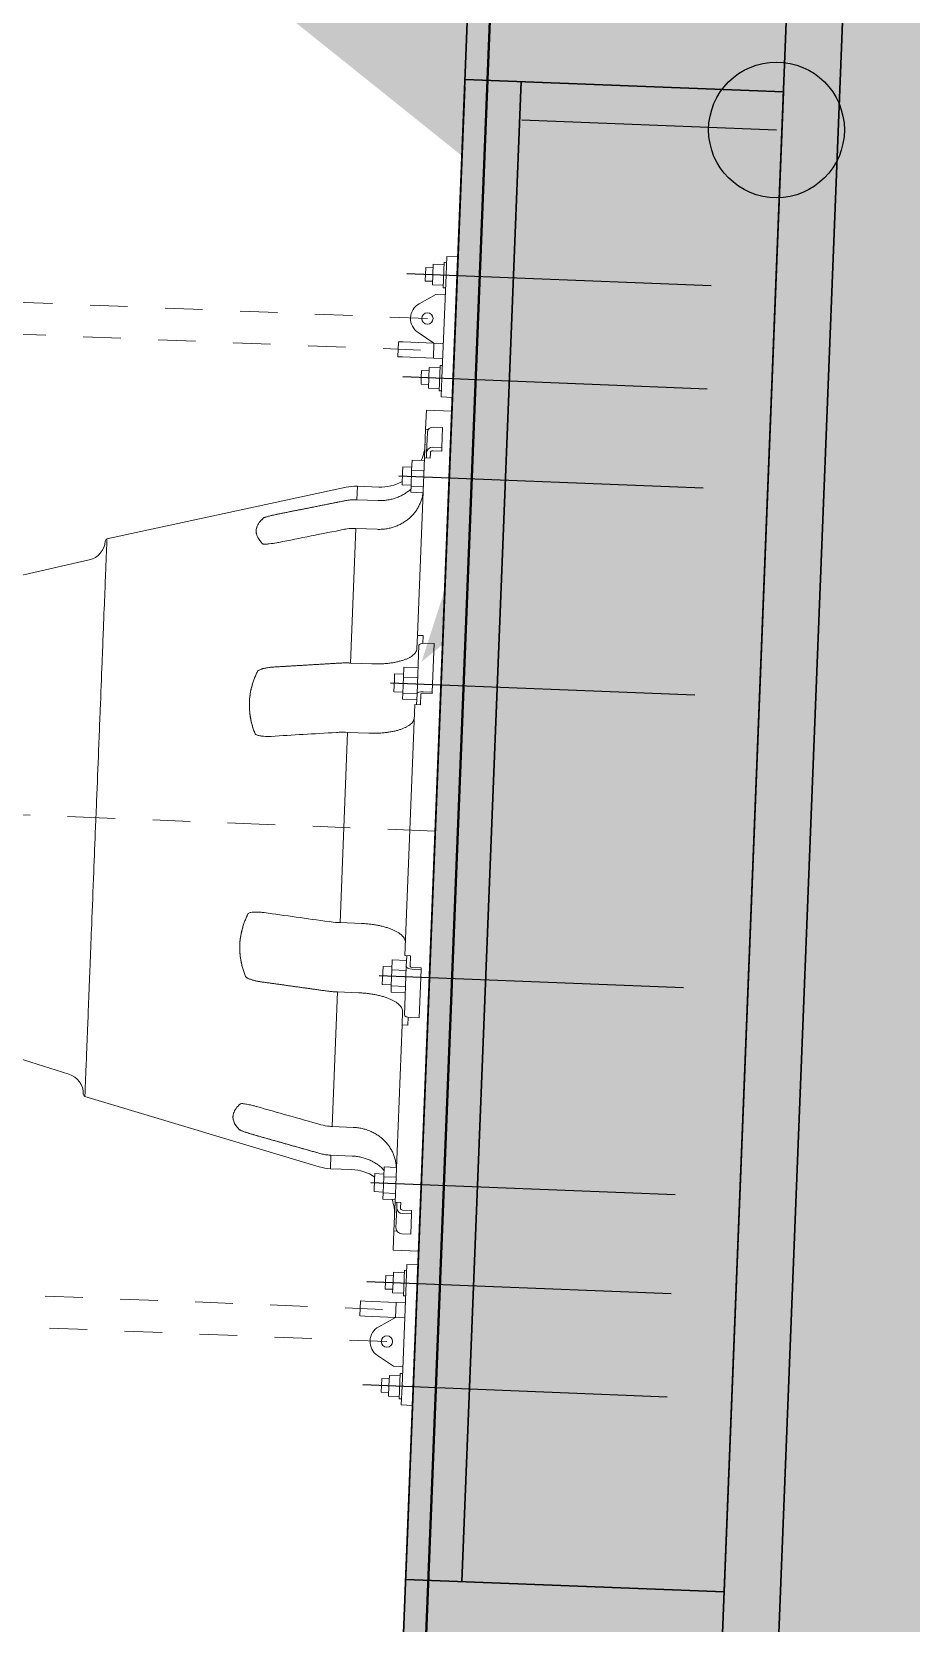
# Model space of a CAD drawing. Header units: millimetres. Extents: x 0 to 581027, y 0 to 6627194.
# Drawn here: x 580575.066 to 580577.411, y 6626116.285 to 6626120.525 of the extents above; entities that cross this region are included whole.
import ezdxf

# ---------------------------------------------------------------- set-up
doc = ezdxf.new("R2010")
doc.units = ezdxf.units.MM
for name, pattern in [('CENTERX2', [20.32, 12.7, -2.54, 2.54, -2.54]), ('CONTINOUS', [0]), ('HIDDEN', [0.375, 0.25, -0.125])]:
    doc.linetypes.add(name, pattern=pattern)
for name, color, linetype in [('06_Инженерно-технические сооружения', 7, 'Continuous'), ('Lighthouse', 7, 'Continuous'), ('Этап 3.2 нижняя бровка', 7, 'Continuous')]:
    doc.layers.add(name, color=color, linetype=linetype)
for name, color, linetype, lineweight in [('ГР_Верх_строение', 250, 'CONTINOUS', 30), ('ГР_Ось', 7, 'CENTERX2', 15), ('ГР_Отбойные SPC 1400 G1.8', 252, 'Continuous', 15), ('Этап 2.1 рабочая прорезь', 201, 'Continuous', 40)]:
    doc.layers.add(name, color=color, linetype=linetype, lineweight=lineweight)

# ---------------------------------------------------------------- blocks, each defined once
blk = doc.blocks.new('Маяк красный')
at = {"layer": '06_Инженерно-технические сооружения'}
h = blk.add_hatch(color=7, dxfattribs=at)
edge = h.paths.add_edge_path(flags=16)
edge.add_arc((0, 0), 1.0323, 0, 360)
h.paths.add_polyline_path([(0.6582, 0.9088), (-0.0018, 2.9238), (-0.6968, 0.9088), (-2.7518, 0.9088), (-1.0268, -0.4862), (-1.6868, -2.5012), (-0.0018, -1.1462), (1.6482, -2.5012), (1.0632, -0.4512), (2.7482, 0.9088)])
h = blk.add_hatch(color=7, dxfattribs=at)
edge = h.paths.add_edge_path()
edge.add_arc((0, 0), 0.3203, 0, 360)
at = {"layer": '06_Инженерно-технические сооружения', "color": 7}
blk.add_circle((0, 0), 0.3203, dxfattribs=at)
blk = doc.blocks.new('ГР_Отбойные SPC 1400 G1.8_план_100')
at = {"layer": 'Defpoints', "ltscale": 50}
for p, q in [((-14.815, -1.346), (-14.815, 6.775)), ((-12.065, -1.346), (-12.065, 6.775)), ((-9.424, -1.346), (-9.424, 6.775)), ((-3.903, -1.346), (-3.903, 6.775)), ((3.903, -1.346), (3.903, 6.775)), ((9.424, -1.346), (9.424, 6.775)), ((12.065, -1.346), (12.065, 6.775)), ((14.815, -1.346), (14.815, 6.775)), ((-19.85, 0), (19.85, 0))]:
    blk.add_line(p, q, dxfattribs=at)
at = {"layer": 'ГР_Ось', "ltscale": 0.1}
blk.add_line((0, 0), (0, -21.331), dxfattribs=at)
at = {"layer": 'ГР_Отбойные SPC 1400 G1.8'}
for p, q in [((-15.315, -0.3), (-15.315, 0)), ((-15.315, -0.3), (-14.815, -0.3)), ((-15.155, -0.36), (-15.155, -0.3)), ((-14.475, -0.36), (-15.155, -0.36)), ((-15.09, -0.65), (-15.09, -0.36)), ((-14.815, -0.3), (-12.065, -0.3)), ((-14.815, -0.65), (-14.815, -0.36)), ((-14.54, -0.65), (-14.54, -0.36)), ((-14.475, -0.36), (-14.475, -0.3)), ((-14.29, -0.55), (-14.29, -0.3)), ((-12.99, -0.3), (-12.99, -0.55)), ((-12.59, -0.3), (-12.59, -0.55)), ((-12.405, -0.3), (-12.405, -0.36)), ((-12.405, -0.36), (-11.725, -0.36)), ((-12.34, -0.65), (-12.34, -0.36)), ((-12.065, -0.3), (-11.565, -0.3)), ((-12.065, -0.65), (-12.065, -0.36)), ((-11.79, -0.65), (-11.79, -0.36)), ((-11.725, -0.3), (-11.725, -0.36)), ((-11.565, -0.3), (-11.565, 0)), ((-11.2, -0.68), (-11.2, 0)), ((-10.754, -0.23), (-10.754, -0.47)), ((-10.218, -0.23), (-10.754, -0.23)), ((-10.218, -0.47), (-10.218, -0.23)), ((-10.126, -0.23), (-10.218, -0.23)), ((-10.126, -0.23), (-10.126, -0.47)), ((-4.99, -0.23), (-4.99, -0.47)), ((-3.697, -0.23), (-4.99, -0.23)), ((-3.697, -0.47), (-3.697, -0.23)), ((-3.658, -0.23), (-3.697, -0.23)), ((-3.658, -0.23), (-3.658, -0.47)), ((3.658, -0.47), (3.658, -0.23)), ((3.658, -0.23), (3.697, -0.23)), ((3.697, -0.23), (3.697, -0.47)), ((4.99, -0.23), (3.697, -0.23)), ((4.99, -0.47), (4.99, -0.23)), ((10.126, -0.47), (10.126, -0.23)), ((10.126, -0.23), (10.218, -0.23)), ((10.218, -0.23), (10.218, -0.47)), ((10.754, -0.23), (10.218, -0.23)), ((10.754, -0.47), (10.754, -0.23)), ((11.2, -0.68), (11.2, 0)), ((11.565, 0), (11.565, -0.3)), ((11.565, -0.3), (12.065, -0.3)), ((11.725, -0.36), (11.725, -0.3)), ((12.405, -0.36), (11.725, -0.36)), ((11.79, -0.65), (11.79, -0.36)), ((12.065, -0.3), (14.815, -0.3)), ((12.065, -0.65), (12.065, -0.36)), ((12.34, -0.65), (12.34, -0.36)), ((12.405, -0.36), (12.405, -0.3)), ((12.59, -0.3), (12.59, -0.55)), ((12.99, -0.55), (12.99, -0.3)), ((14.29, -0.3), (14.29, -0.55)), ((14.475, -0.3), (14.475, -0.36)), ((14.475, -0.36), (15.155, -0.36)), ((14.54, -0.65), (14.54, -0.36)), ((14.815, -0.3), (15.315, -0.3)), ((14.815, -0.65), (14.815, -0.36)), ((15.09, -0.65), (15.09, -0.36)), ((15.155, -0.3), (15.155, -0.36)), ((15.315, 0), (15.315, -0.3)), ((-14.815, -0.65), (-15.09, -0.65)), ((-14.995, -0.85), (-14.995, -0.65)), ((-14.54, -0.65), (-14.815, -0.65)), ((-14.635, -0.85), (-14.635, -0.65)), ((-14.024, -0.985), (-14.29, -0.55)), ((-12.99, -0.55), (-13.256, -0.985)), ((-12.99, -0.55), (-12.99, -1.369)), ((-12.59, -0.55), (-12.99, -0.55)), ((-12.59, -0.55), (-12.59, -1.369)), ((-12.34, -0.65), (-12.065, -0.65)), ((-12.245, -0.85), (-12.245, -0.65)), ((-12.065, -0.65), (-11.79, -0.65)), ((-11.885, -0.85), (-11.885, -0.65)), ((-10.689, -0.68), (-11.2, -0.68)), ((-10.689, -0.68), (-10.689, -0.603)), ((-9.923, -0.68), (-10.689, -0.68)), ((-10.606, -0.63), (-10.07, -0.63)), ((-10.059, -0.53), (-10.07, -0.53)), ((-10.07, -0.63), (-9.923, -0.63)), ((-9.923, -0.53), (-10.059, -0.53)), ((-9.923, -0.53), (-9.923, -0.68)), ((-5.193, -0.68), (-9.923, -0.68)), ((-9.853, -1.01), (-9.853, -0.68)), ((-9.589, -1.01), (-9.589, -0.68)), ((-9.16, -1.01), (-9.16, -0.68)), ((-8.994, -1.01), (-8.994, -0.684)), ((-5.193, -0.68), (-5.193, -0.53)), ((-4.986, -0.53), (-5.193, -0.53)), ((-4.843, -0.68), (-5.193, -0.68)), ((-4.929, -0.63), (-3.636, -0.63)), ((-4.333, -1.01), (-4.333, -0.63)), ((-4.069, -1.01), (-4.069, -0.63)), ((-3.64, -1.01), (-3.64, -0.63)), ((-3.631, -0.53), (-3.636, -0.53)), ((-3.636, -0.63), (-3.345, -0.63)), ((-3.345, -0.53), (-3.631, -0.53)), ((-3.474, -1.01), (-3.474, -0.63)), ((-3.345, -0.53), (-3.345, -0.68)), ((3.345, -0.68), (-3.345, -0.68)), ((3.345, -0.68), (3.345, -0.53)), ((3.631, -0.53), (3.345, -0.53)), ((3.345, -0.63), (3.636, -0.63)), ((3.474, -1.01), (3.474, -0.63)), ((3.636, -0.53), (3.631, -0.53)), ((3.636, -0.63), (4.929, -0.63)), ((3.738, -1.01), (3.738, -0.63)), ((4.167, -1.01), (4.167, -0.63)), ((4.333, -1.01), (4.333, -0.63)), ((5.193, -0.68), (4.843, -0.68)), ((5.193, -0.53), (4.986, -0.53)), ((5.193, -0.53), (5.193, -0.68)), ((9.923, -0.68), (5.193, -0.68)), ((8.994, -1.01), (8.994, -0.684)), ((9.258, -1.01), (9.258, -0.68)), ((9.687, -1.01), (9.687, -0.68)), ((9.853, -1.01), (9.853, -0.68)), ((9.923, -0.68), (9.923, -0.53)), ((10.059, -0.53), (9.923, -0.53)), ((9.923, -0.63), (10.07, -0.63)), ((10.689, -0.68), (9.923, -0.68)), ((10.07, -0.53), (10.059, -0.53)), ((10.07, -0.63), (10.606, -0.63)), ((10.689, -0.603), (10.689, -0.68)), ((11.2, -0.68), (10.689, -0.68)), ((12.065, -0.65), (11.79, -0.65)), ((11.885, -0.85), (11.885, -0.65)), ((12.34, -0.65), (12.065, -0.65)), ((12.245, -0.85), (12.245, -0.65)), ((12.59, -0.55), (12.59, -1.369)), ((12.59, -0.55), (12.99, -0.55)), ((12.99, -1.369), (12.99, -0.55)), ((13.256, -0.985), (12.99, -0.55)), ((14.29, -0.55), (14.024, -0.985)), ((14.54, -0.65), (14.815, -0.65)), ((14.635, -0.85), (14.635, -0.65)), ((14.815, -0.65), (15.09, -0.65)), ((14.995, -0.85), (14.995, -0.65)), ((-14.995, -0.85), (-14.635, -0.85)), ((-12.065, -0.85), (-12.245, -0.85)), ((-11.885, -0.85), (-12.065, -0.85)), ((-9.853, -1.01), (-9.589, -1.01)), ((-9.664, -1.25), (-9.664, -1.01)), ((-9.515, -1.25), (-9.664, -1.25)), ((-9.589, -1.01), (-9.16, -1.01)), ((-9.184, -1.25), (-9.515, -1.25)), ((-9.184, -1.25), (-9.184, -1.01)), ((-9.16, -1.01), (-8.994, -1.01)), ((-4.333, -1.01), (-4.069, -1.01)), ((-4.143, -1.25), (-4.143, -1.01)), ((-3.995, -1.25), (-4.143, -1.25)), ((-4.069, -1.01), (-3.64, -1.01)), ((-3.663, -1.25), (-3.995, -1.25)), ((-3.663, -1.25), (-3.663, -1.01)), ((-3.64, -1.01), (-3.474, -1.01)), ((3.474, -1.01), (3.738, -1.01)), ((3.663, -1.25), (3.663, -1.01)), ((3.812, -1.25), (3.663, -1.25)), ((3.738, -1.01), (4.167, -1.01)), ((4.143, -1.25), (3.812, -1.25)), ((4.143, -1.25), (4.143, -1.01)), ((4.167, -1.01), (4.333, -1.01)), ((8.994, -1.01), (9.258, -1.01)), ((9.184, -1.25), (9.184, -1.01)), ((9.332, -1.25), (9.184, -1.25)), ((9.258, -1.01), (9.687, -1.01)), ((9.664, -1.25), (9.332, -1.25)), ((9.664, -1.25), (9.664, -1.01)), ((9.687, -1.01), (9.853, -1.01)), ((11.885, -0.85), (12.245, -0.85)), ((14.815, -0.85), (14.635, -0.85)), ((14.995, -0.85), (14.815, -0.85)), ((-12.99, -1.5), (-12.99, -1.369)), ((-12.59, -1.5), (-12.99, -1.5)), ((-12.59, -1.5), (-12.59, -1.369)), ((12.59, -1.5), (12.59, -1.369)), ((12.59, -1.5), (12.99, -1.5)), ((12.99, -1.369), (12.99, -1.5)), ((-9.1, -2.439), (-9.1, -1.87)), ((-8.739, -2.439), (-8.739, -1.87)), ((-7.974, -1.87), (-7.974, -2.439)), ((-4.385, -2.439), (-4.385, -1.87)), ((-2.537, -1.87), (-2.537, -2.439)), ((2.537, -2.439), (2.537, -1.87)), ((4.385, -1.87), (4.385, -2.439)), ((7.974, -2.439), (7.974, -1.87)), ((8.739, -1.87), (8.739, -2.439)), ((9.1, -2.439), (9.1, -1.87)), ((-9.1, -2.439), (-8.739, -2.439)), ((-8.739, -2.439), (-8.739, -2.439)), ((-7.974, -2.439), (-4.385, -2.439)), ((-4.385, -2.439), (-4.385, -2.439)), ((-2.537, -2.439), (2.537, -2.439)), ((4.385, -2.439), (4.385, -2.439)), ((4.385, -2.439), (7.974, -2.439)), ((8.739, -2.439), (8.739, -2.439)), ((8.739, -2.439), (9.1, -2.439)), ((-7.432, -9.055), (-9.062, -2.736)), ((7.432, -9.055), (9.062, -2.736)), ((-6.345, -11.391), (-6.855, -9.506)), ((6.345, -11.391), (6.855, -9.506))]:
    blk.add_line(p, q, dxfattribs=at)
at = {"layer": 'ГР_Отбойные SPC 1400 G1.8', "linetype": 'HIDDEN', "ltscale": 3}
for p, q in [((-13.64, -0.75), (-13.64, -15.95)), ((13.64, -0.75), (13.64, -15.95)), ((-12.79, -0.9), (-12.79, -15.8)), ((12.79, -0.9), (12.79, -15.8))]:
    blk.add_line(p, q, dxfattribs=at)
at = {"layer": 'ГР_Отбойные SPC 1400 G1.8', "extrusion": (0, 0, -1)}
for centre in [(13.64, -0.75), (-13.64, -0.75)]:
    blk.add_circle(centre, 0.15, dxfattribs=at)
for centre, radius, start, end in [((10.29, -1.87), 1.19, 90, 111.5509), ((-10.29, -1.87), 1.19, 68.4491, 90), ((13.64, -0.75), 0.45, 211.4681, 328.5319), ((10.29, -1.87), 1.19, 148.6001, 180), ((-10.29, -1.87), 1.19, 0, 31.3999), ((-13.64, -0.75), 0.45, 211.4681, 328.5319), ((7.91, -2.439), 1.19, 345.5297, 0), ((-7.91, -2.439), 1.19, 180, 194.4703), ((7.373, -9.04), 0.06, 271.1647, 345.5295), ((7.386, -9.65), 0.55, 91.1647, 164.8496), ((-7.386, -9.65), 0.55, 15.1504, 88.8353)]:
    blk.add_arc(centre, radius, start, end, dxfattribs=at)
at = {"layer": 'ГР_Отбойные SPC 1400 G1.8'}
blk.add_arc((7.373, -9.04), 0.06, 271.1647, 345.5295, dxfattribs=at)
at = {"layer": 'ГР_Отбойные SPC 1400 G1.8', "extrusion": (0, 0, -1)}
for centre, major_axis, ratio in [((-10.606, -0.47), (0, -0.16), 0.92388), ((-10.07, -0.47), (0, -0.16), 0.92388), ((-10.07, -0.47), (0, -0.06), 0.92388), ((-4.929, -0.47), (0, -0.16), 0.382683), ((-3.636, -0.47), (0, -0.16), 0.382683), ((-3.636, -0.47), (0, -0.06), 0.382683)]:
    blk.add_ellipse(centre, major_axis=major_axis, ratio=ratio, start_param=0, end_param=1.570796, dxfattribs=at)
at = {"layer": 'ГР_Отбойные SPC 1400 G1.8'}
for centre, major_axis, ratio in [((3.636, -0.47), (0, -0.06), 0.382683), ((3.636, -0.47), (0, -0.16), 0.382683), ((4.929, -0.47), (0, -0.16), 0.382683), ((10.07, -0.47), (0, -0.06), 0.92388), ((10.07, -0.47), (0, -0.16), 0.92388), ((10.606, -0.47), (0, -0.16), 0.92388)]:
    blk.add_ellipse(centre, major_axis=major_axis, ratio=ratio, start_param=0, end_param=1.570796, dxfattribs=at)
for points, knots in [([(-9.079, -0.68), (-9.045, -0.68), (-9.009, -0.682), (-8.937, -0.689), (-8.9, -0.695), (-8.827, -0.711), (-8.79, -0.721), (-8.721, -0.744), (-8.687, -0.757), (-8.624, -0.785), (-8.592, -0.801), (-8.527, -0.838), (-8.495, -0.859), (-8.433, -0.903), (-8.404, -0.927), (-8.347, -0.977), (-8.321, -1.003), (-8.273, -1.055), (-8.249, -1.084), (-8.202, -1.144), (-8.18, -1.176), (-8.139, -1.243), (-8.12, -1.277), (-8.086, -1.347), (-8.071, -1.382), (-8.045, -1.449), (-8.032, -1.485), (-8.011, -1.56), (-8.002, -1.599), (-7.988, -1.677), (-7.982, -1.717), (-7.975, -1.795), (-7.974, -1.833), (-7.974, -1.87)], [17.661622, 17.661622, 17.661622, 17.661622, 18.770306, 18.770306, 19.87899, 19.87899, 20.987674, 20.987674, 22.096358, 22.096358, 23.202822, 23.202822, 24.309285, 24.309285, 25.415749, 25.415749, 26.522212, 26.522212, 27.62509, 27.62509, 28.727968, 28.727968, 29.830846, 29.830846, 30.933725, 30.933725, 32.033204, 32.033204, 33.132683, 33.132683, 34.232162, 34.232162, 35.331641, 35.331641, 35.331641, 35.331641]), ([(-4.385, -1.87), (-4.385, -1.833), (-4.386, -1.795), (-4.389, -1.717), (-4.391, -1.677), (-4.397, -1.599), (-4.401, -1.56), (-4.41, -1.485), (-4.415, -1.449), (-4.425, -1.382), (-4.432, -1.347), (-4.446, -1.277), (-4.454, -1.243), (-4.471, -1.176), (-4.48, -1.144), (-4.499, -1.084), (-4.509, -1.055), (-4.529, -1.003), (-4.54, -0.977), (-4.563, -0.927), (-4.576, -0.903), (-4.601, -0.859), (-4.615, -0.838), (-4.641, -0.801), (-4.655, -0.785), (-4.681, -0.757), (-4.695, -0.744), (-4.724, -0.721), (-4.738, -0.711), (-4.769, -0.695), (-4.784, -0.689), (-4.814, -0.682), (-4.829, -0.68), (-4.843, -0.68)], [35.331641, 35.331641, 35.331641, 35.331641, 36.43112, 36.43112, 37.5306, 37.5306, 38.630079, 38.630079, 39.729558, 39.729558, 40.832436, 40.832436, 41.935314, 41.935314, 43.038192, 43.038192, 44.14107, 44.14107, 45.247534, 45.247534, 46.353997, 46.353997, 47.460461, 47.460461, 48.566924, 48.566924, 49.675608, 49.675608, 50.784292, 50.784292, 51.892976, 51.892976, 53.00166, 53.00166, 53.00166, 53.00166]), ([(-2.995, -0.68), (-2.981, -0.68), (-2.966, -0.682), (-2.936, -0.689), (-2.921, -0.695), (-2.891, -0.711), (-2.876, -0.721), (-2.847, -0.744), (-2.833, -0.757), (-2.807, -0.785), (-2.793, -0.801), (-2.767, -0.838), (-2.754, -0.859), (-2.728, -0.903), (-2.716, -0.927), (-2.692, -0.977), (-2.681, -1.003), (-2.661, -1.055), (-2.651, -1.084), (-2.632, -1.144), (-2.623, -1.176), (-2.606, -1.243), (-2.598, -1.277), (-2.584, -1.347), (-2.578, -1.382), (-2.567, -1.449), (-2.562, -1.485), (-2.553, -1.56), (-2.549, -1.599), (-2.543, -1.677), (-2.541, -1.717), (-2.538, -1.795), (-2.537, -1.833), (-2.537, -1.87)], [17.661622, 17.661622, 17.661622, 17.661622, 18.770306, 18.770306, 19.87899, 19.87899, 20.987674, 20.987674, 22.096358, 22.096358, 23.202822, 23.202822, 24.309285, 24.309285, 25.415749, 25.415749, 26.522212, 26.522212, 27.62509, 27.62509, 28.727968, 28.727968, 29.830846, 29.830846, 30.933725, 30.933725, 32.033204, 32.033204, 33.132683, 33.132683, 34.232162, 34.232162, 35.331641, 35.331641, 35.331641, 35.331641]), ([(2.537, -1.87), (2.537, -1.833), (2.538, -1.795), (2.541, -1.717), (2.543, -1.677), (2.549, -1.599), (2.553, -1.56), (2.562, -1.485), (2.567, -1.449), (2.578, -1.382), (2.584, -1.347), (2.598, -1.277), (2.606, -1.243), (2.623, -1.176), (2.632, -1.144), (2.651, -1.084), (2.661, -1.055), (2.681, -1.003), (2.692, -0.977), (2.716, -0.927), (2.728, -0.903), (2.754, -0.859), (2.767, -0.838), (2.793, -0.801), (2.807, -0.785), (2.833, -0.757), (2.847, -0.744), (2.876, -0.721), (2.891, -0.711), (2.921, -0.695), (2.936, -0.689), (2.966, -0.682), (2.981, -0.68), (2.995, -0.68)], [35.331641, 35.331641, 35.331641, 35.331641, 36.43112, 36.43112, 37.5306, 37.5306, 38.630079, 38.630079, 39.729558, 39.729558, 40.832436, 40.832436, 41.935314, 41.935314, 43.038192, 43.038192, 44.14107, 44.14107, 45.247534, 45.247534, 46.353997, 46.353997, 47.460461, 47.460461, 48.566924, 48.566924, 49.675608, 49.675608, 50.784292, 50.784292, 51.892976, 51.892976, 53.00166, 53.00166, 53.00166, 53.00166]), ([(4.843, -0.68), (4.829, -0.68), (4.814, -0.682), (4.784, -0.689), (4.769, -0.695), (4.738, -0.711), (4.724, -0.721), (4.695, -0.744), (4.681, -0.757), (4.655, -0.785), (4.641, -0.801), (4.615, -0.838), (4.601, -0.859), (4.576, -0.903), (4.563, -0.927), (4.54, -0.977), (4.529, -1.003), (4.509, -1.055), (4.499, -1.084), (4.48, -1.144), (4.471, -1.176), (4.454, -1.243), (4.446, -1.277), (4.432, -1.347), (4.425, -1.382), (4.415, -1.449), (4.41, -1.485), (4.401, -1.56), (4.397, -1.599), (4.391, -1.677), (4.389, -1.717), (4.386, -1.795), (4.385, -1.833), (4.385, -1.87)], [17.661622, 17.661622, 17.661622, 17.661622, 18.770306, 18.770306, 19.87899, 19.87899, 20.987674, 20.987674, 22.096358, 22.096358, 23.202822, 23.202822, 24.309285, 24.309285, 25.415749, 25.415749, 26.522212, 26.522212, 27.62509, 27.62509, 28.727968, 28.727968, 29.830846, 29.830846, 30.933725, 30.933725, 32.033204, 32.033204, 33.132683, 33.132683, 34.232162, 34.232162, 35.331641, 35.331641, 35.331641, 35.331641]), ([(7.974, -1.87), (7.974, -1.833), (7.975, -1.795), (7.982, -1.717), (7.988, -1.677), (8.002, -1.599), (8.011, -1.56), (8.032, -1.485), (8.045, -1.449), (8.071, -1.382), (8.086, -1.347), (8.12, -1.277), (8.139, -1.243), (8.18, -1.176), (8.202, -1.144), (8.249, -1.084), (8.273, -1.055), (8.321, -1.003), (8.347, -0.977), (8.404, -0.927), (8.433, -0.903), (8.495, -0.859), (8.527, -0.838), (8.592, -0.801), (8.624, -0.785), (8.687, -0.757), (8.721, -0.744), (8.79, -0.721), (8.827, -0.711), (8.9, -0.695), (8.937, -0.689), (9.009, -0.682), (9.045, -0.68), (9.079, -0.68)], [35.331641, 35.331641, 35.331641, 35.331641, 36.43112, 36.43112, 37.5306, 37.5306, 38.630079, 38.630079, 39.729558, 39.729558, 40.832436, 40.832436, 41.935314, 41.935314, 43.038192, 43.038192, 44.14107, 44.14107, 45.247534, 45.247534, 46.353997, 46.353997, 47.460461, 47.460461, 48.566924, 48.566924, 49.675608, 49.675608, 50.784292, 50.784292, 51.892976, 51.892976, 53.00166, 53.00166, 53.00166, 53.00166]), ([(-8.739, -1.87), (-8.739, -1.833), (-8.741, -1.795), (-8.748, -1.717), (-8.753, -1.677), (-8.767, -1.599), (-8.777, -1.56), (-8.798, -1.485), (-8.81, -1.449), (-8.836, -1.382), (-8.851, -1.347), (-8.885, -1.277), (-8.904, -1.243), (-8.946, -1.176), (-8.968, -1.144), (-9.014, -1.084), (-9.038, -1.055), (-9.068, -1.023), (-9.074, -1.016), (-9.081, -1.01)], [35.331641, 35.331641, 35.331641, 35.331641, 36.43112, 36.43112, 37.5306, 37.5306, 38.630079, 38.630079, 39.729558, 39.729558, 40.832436, 40.832436, 41.935314, 41.935314, 43.038192, 43.038192, 44.14107, 44.14107, 44.416594, 44.416594, 44.416594, 44.416594]), ([(9.081, -1.01), (9.074, -1.016), (9.068, -1.023), (9.038, -1.055), (9.014, -1.084), (8.968, -1.144), (8.946, -1.176), (8.904, -1.243), (8.885, -1.277), (8.851, -1.347), (8.836, -1.382), (8.81, -1.449), (8.798, -1.485), (8.777, -1.56), (8.767, -1.599), (8.753, -1.677), (8.748, -1.717), (8.741, -1.795), (8.739, -1.833), (8.739, -1.87)], [26.246688, 26.246688, 26.246688, 26.246688, 26.522212, 26.522212, 27.62509, 27.62509, 28.727968, 28.727968, 29.830846, 29.830846, 30.933725, 30.933725, 32.033204, 32.033204, 33.132683, 33.132683, 34.232162, 34.232162, 35.331641, 35.331641, 35.331641, 35.331641]), ([(-8.704, -2.736), (-8.709, -2.715), (-8.714, -2.693), (-8.725, -2.631), (-8.731, -2.592), (-8.737, -2.514), (-8.739, -2.476), (-8.739, -2.439)], [-2.817934, -2.817934, -2.817934, -2.817934, -2.198259, -2.198259, -1.09913, -1.09913, 0, 0, 0, 0]), ([(-8.704, -2.736), (-8.722, -2.66), (-8.733, -2.581), (-8.737, -2.505), (-8.739, -2.483), (-8.739, -2.46), (-8.739, -2.439)], [-2.817934, -2.817934, -2.817934, -2.817934, -0.647025, -0.647025, -0.647025, 0, 0, 0, 0]), ([(-7.974, -2.439), (-7.974, -2.511), (-7.967, -2.59), (-7.953, -2.668), (-7.949, -2.691), (-7.944, -2.714), (-7.939, -2.736)], [0, 0, 0, 0, 2.170909, 2.170909, 2.170909, 2.817934, 2.817934, 2.817934, 2.817934]), ([(-4.371, -2.736), (-4.373, -2.715), (-4.375, -2.693), (-4.379, -2.631), (-4.382, -2.592), (-4.385, -2.514), (-4.385, -2.476), (-4.385, -2.439)], [-2.817934, -2.817934, -2.817934, -2.817934, -2.198259, -2.198259, -1.09913, -1.09913, 0, 0, 0, 0]), ([(-4.371, -2.736), (-4.378, -2.66), (-4.383, -2.581), (-4.384, -2.505), (-4.385, -2.483), (-4.385, -2.46), (-4.385, -2.439)], [-2.817934, -2.817934, -2.817934, -2.817934, -0.647025, -0.647025, -0.647025, 0, 0, 0, 0]), ([(-2.537, -2.439), (-2.537, -2.511), (-2.535, -2.59), (-2.529, -2.668), (-2.527, -2.691), (-2.525, -2.714), (-2.523, -2.736)], [0, 0, 0, 0, 2.170909, 2.170909, 2.170909, 2.817934, 2.817934, 2.817934, 2.817934]), ([(2.523, -2.736), (2.53, -2.66), (2.535, -2.581), (2.537, -2.505), (2.537, -2.483), (2.537, -2.46), (2.537, -2.439)], [-2.817934, -2.817934, -2.817934, -2.817934, -0.647025, -0.647025, -0.647025, 0, 0, 0, 0]), ([(4.385, -2.439), (4.385, -2.476), (4.385, -2.514), (4.382, -2.592), (4.379, -2.631), (4.375, -2.693), (4.373, -2.715), (4.371, -2.736)], [0, 0, 0, 0, 1.09913, 1.09913, 2.198259, 2.198259, 2.817934, 2.817934, 2.817934, 2.817934]), ([(4.385, -2.439), (4.385, -2.511), (4.383, -2.59), (4.377, -2.668), (4.375, -2.691), (4.373, -2.714), (4.371, -2.736)], [0, 0, 0, 0, 2.170909, 2.170909, 2.170909, 2.817934, 2.817934, 2.817934, 2.817934]), ([(7.939, -2.736), (7.957, -2.66), (7.968, -2.581), (7.972, -2.505), (7.973, -2.483), (7.974, -2.46), (7.974, -2.439)], [-2.817934, -2.817934, -2.817934, -2.817934, -0.647025, -0.647025, -0.647025, 0, 0, 0, 0]), ([(8.739, -2.439), (8.739, -2.476), (8.737, -2.514), (8.731, -2.592), (8.725, -2.631), (8.714, -2.693), (8.709, -2.715), (8.704, -2.736)], [0, 0, 0, 0, 1.09913, 1.09913, 2.198259, 2.198259, 2.817934, 2.817934, 2.817934, 2.817934]), ([(8.739, -2.439), (8.739, -2.511), (8.733, -2.59), (8.718, -2.668), (8.714, -2.691), (8.709, -2.714), (8.704, -2.736)], [0, 0, 0, 0, 2.170909, 2.170909, 2.170909, 2.817934, 2.817934, 2.817934, 2.817934]), ([(-8.156, -4.903), (-8.158, -4.901), (-8.16, -4.898), (-8.162, -4.894), (-8.167, -4.886), (-8.171, -4.874), (-8.176, -4.863), (-8.181, -4.85), (-8.185, -4.837), (-8.19, -4.824), (-8.203, -4.784), (-8.216, -4.742), (-8.228, -4.698), (-8.24, -4.659), (-8.251, -4.618), (-8.261, -4.579), (-8.265, -4.562), (-8.27, -4.544), (-8.274, -4.527), (-8.278, -4.512), (-8.281, -4.497), (-8.285, -4.481), (-8.286, -4.479), (-8.286, -4.477), (-8.287, -4.475)], [4.142666, 4.142666, 4.142666, 4.142666, 4.29908, 4.29908, 4.29908, 4.664221, 4.664221, 4.664221, 5.091831, 5.091831, 5.091831, 6.342808, 6.342808, 6.342808, 7.483636, 7.483636, 7.483636, 8.001683, 8.001683, 8.001683, 8.472171, 8.472171, 8.472171, 8.528912, 8.528912, 8.528912, 8.528912]), ([(-8.156, -4.903), (-8.156, -4.903), (-8.156, -4.903), (-8.158, -4.901), (-8.16, -4.899), (-8.164, -4.89), (-8.168, -4.882), (-8.175, -4.866), (-8.178, -4.857), (-8.186, -4.836), (-8.19, -4.824), (-8.199, -4.798), (-8.203, -4.784), (-8.215, -4.744), (-8.224, -4.716), (-8.248, -4.63), (-8.263, -4.573), (-8.276, -4.52)], [4.142666, 4.142666, 4.142666, 4.142666, 4.155521, 4.155521, 4.272496, 4.272496, 4.54637, 4.54637, 4.820243, 4.820243, 5.227349, 5.227349, 5.634456, 5.634456, 6.448668, 6.448668, 8.077093, 8.077093, 8.077093, 8.077093]), ([(-7.521, -4.475), (-7.517, -4.493), (-7.513, -4.509), (-7.51, -4.526), (-7.495, -4.589), (-7.482, -4.659), (-7.472, -4.726), (-7.467, -4.759), (-7.463, -4.791), (-7.461, -4.822), (-7.46, -4.831), (-7.46, -4.84), (-7.46, -4.849), (-7.459, -4.86), (-7.46, -4.872), (-7.461, -4.882), (-7.461, -4.888), (-7.462, -4.892), (-7.464, -4.897), (-7.465, -4.899), (-7.466, -4.902), (-7.467, -4.903)], [-0.451819, -0.451819, -0.451819, -0.451819, 0.061517, 0.061517, 0.061517, 1.997972, 1.997972, 1.997972, 2.9662, 2.9662, 2.9662, 3.264726, 3.264726, 3.264726, 3.623476, 3.623476, 3.623476, 3.8138, 3.8138, 3.8138, 3.934427, 3.934427, 3.934427, 3.934427]), ([(-4.067, -4.903), (-4.072, -4.901), (-4.076, -4.898), (-4.08, -4.894), (-4.089, -4.886), (-4.096, -4.874), (-4.103, -4.863), (-4.11, -4.85), (-4.116, -4.837), (-4.121, -4.824), (-4.138, -4.784), (-4.15, -4.742), (-4.161, -4.698), (-4.17, -4.659), (-4.178, -4.618), (-4.184, -4.579), (-4.187, -4.562), (-4.19, -4.544), (-4.192, -4.527), (-4.194, -4.512), (-4.196, -4.497), (-4.197, -4.481), (-4.197, -4.479), (-4.198, -4.477), (-4.198, -4.475)], [4.142666, 4.142666, 4.142666, 4.142666, 4.29908, 4.29908, 4.29908, 4.664221, 4.664221, 4.664221, 5.091831, 5.091831, 5.091831, 6.342808, 6.342808, 6.342808, 7.483636, 7.483636, 7.483636, 8.001683, 8.001683, 8.001683, 8.472171, 8.472171, 8.472171, 8.528912, 8.528912, 8.528912, 8.528912]), ([(-4.067, -4.903), (-4.068, -4.903), (-4.068, -4.903), (-4.072, -4.901), (-4.075, -4.899), (-4.085, -4.89), (-4.091, -4.882), (-4.101, -4.866), (-4.106, -4.857), (-4.116, -4.836), (-4.122, -4.824), (-4.132, -4.798), (-4.136, -4.784), (-4.149, -4.744), (-4.157, -4.716), (-4.176, -4.63), (-4.186, -4.573), (-4.193, -4.52)], [4.142666, 4.142666, 4.142666, 4.142666, 4.155521, 4.155521, 4.272496, 4.272496, 4.54637, 4.54637, 4.820243, 4.820243, 5.227349, 5.227349, 5.634456, 5.634456, 6.448668, 6.448668, 8.077093, 8.077093, 8.077093, 8.077093]), ([(-2.35, -4.475), (-2.348, -4.493), (-2.347, -4.509), (-2.346, -4.526), (-2.342, -4.589), (-2.341, -4.659), (-2.346, -4.726), (-2.349, -4.759), (-2.354, -4.791), (-2.361, -4.822), (-2.363, -4.831), (-2.366, -4.84), (-2.369, -4.849), (-2.372, -4.86), (-2.377, -4.872), (-2.383, -4.882), (-2.387, -4.888), (-2.39, -4.892), (-2.394, -4.897), (-2.397, -4.899), (-2.401, -4.902), (-2.404, -4.903)], [-0.451819, -0.451819, -0.451819, -0.451819, 0.061517, 0.061517, 0.061517, 1.997972, 1.997972, 1.997972, 2.9662, 2.9662, 2.9662, 3.264726, 3.264726, 3.264726, 3.623476, 3.623476, 3.623476, 3.8138, 3.8138, 3.8138, 3.934427, 3.934427, 3.934427, 3.934427]), ([(2.404, -4.903), (2.399, -4.901), (2.395, -4.898), (2.392, -4.894), (2.384, -4.886), (2.378, -4.874), (2.374, -4.863), (2.368, -4.85), (2.365, -4.837), (2.361, -4.824), (2.352, -4.784), (2.347, -4.742), (2.344, -4.698), (2.342, -4.659), (2.342, -4.618), (2.343, -4.579), (2.344, -4.562), (2.345, -4.544), (2.346, -4.527), (2.347, -4.512), (2.348, -4.497), (2.35, -4.481), (2.35, -4.479), (2.35, -4.477), (2.35, -4.475)], [4.142666, 4.142666, 4.142666, 4.142666, 4.29908, 4.29908, 4.29908, 4.664221, 4.664221, 4.664221, 5.091831, 5.091831, 5.091831, 6.342808, 6.342808, 6.342808, 7.483636, 7.483636, 7.483636, 8.001683, 8.001683, 8.001683, 8.472171, 8.472171, 8.472171, 8.528912, 8.528912, 8.528912, 8.528912]), ([(4.198, -4.475), (4.196, -4.493), (4.194, -4.509), (4.192, -4.526), (4.184, -4.589), (4.171, -4.659), (4.154, -4.726), (4.145, -4.759), (4.135, -4.791), (4.122, -4.822), (4.118, -4.831), (4.114, -4.84), (4.11, -4.849), (4.105, -4.86), (4.098, -4.872), (4.09, -4.882), (4.086, -4.888), (4.082, -4.892), (4.077, -4.897), (4.074, -4.899), (4.071, -4.902), (4.067, -4.903)], [-0.451819, -0.451819, -0.451819, -0.451819, 0.061517, 0.061517, 0.061517, 1.997972, 1.997972, 1.997972, 2.9662, 2.9662, 2.9662, 3.264726, 3.264726, 3.264726, 3.623476, 3.623476, 3.623476, 3.8138, 3.8138, 3.8138, 3.934427, 3.934427, 3.934427, 3.934427]), ([(4.193, -4.52), (4.186, -4.573), (4.176, -4.63), (4.157, -4.716), (4.149, -4.744), (4.136, -4.784), (4.132, -4.798), (4.122, -4.824), (4.116, -4.836), (4.106, -4.857), (4.101, -4.866), (4.091, -4.882), (4.085, -4.89), (4.075, -4.899), (4.072, -4.901), (4.068, -4.903), (4.068, -4.903), (4.067, -4.903)], [0, 0, 0, 0, 1.628425, 1.628425, 2.442638, 2.442638, 2.849744, 2.849744, 3.25685, 3.25685, 3.530724, 3.530724, 3.804597, 3.804597, 3.921572, 3.921572, 3.934427, 3.934427, 3.934427, 3.934427]), ([(7.467, -4.903), (7.465, -4.901), (7.464, -4.898), (7.463, -4.894), (7.461, -4.886), (7.46, -4.874), (7.46, -4.863), (7.459, -4.85), (7.46, -4.837), (7.461, -4.824), (7.464, -4.784), (7.469, -4.742), (7.476, -4.698), (7.483, -4.659), (7.49, -4.618), (7.498, -4.579), (7.502, -4.562), (7.505, -4.544), (7.509, -4.527), (7.513, -4.512), (7.516, -4.497), (7.52, -4.481), (7.52, -4.479), (7.521, -4.477), (7.521, -4.475)], [4.142666, 4.142666, 4.142666, 4.142666, 4.29908, 4.29908, 4.29908, 4.664221, 4.664221, 4.664221, 5.091831, 5.091831, 5.091831, 6.342808, 6.342808, 6.342808, 7.483636, 7.483636, 7.483636, 8.001683, 8.001683, 8.001683, 8.472171, 8.472171, 8.472171, 8.528912, 8.528912, 8.528912, 8.528912]), ([(8.287, -4.475), (8.283, -4.493), (8.278, -4.509), (8.274, -4.526), (8.259, -4.589), (8.24, -4.659), (8.221, -4.726), (8.211, -4.759), (8.201, -4.791), (8.191, -4.822), (8.187, -4.831), (8.184, -4.84), (8.181, -4.849), (8.177, -4.86), (8.172, -4.872), (8.168, -4.882), (8.165, -4.888), (8.163, -4.892), (8.161, -4.897), (8.159, -4.899), (8.158, -4.902), (8.156, -4.903)], [-0.451819, -0.451819, -0.451819, -0.451819, 0.061517, 0.061517, 0.061517, 1.997972, 1.997972, 1.997972, 2.9662, 2.9662, 2.9662, 3.264726, 3.264726, 3.264726, 3.623476, 3.623476, 3.623476, 3.8138, 3.8138, 3.8138, 3.934427, 3.934427, 3.934427, 3.934427]), ([(8.276, -4.52), (8.263, -4.573), (8.248, -4.63), (8.224, -4.716), (8.215, -4.744), (8.203, -4.784), (8.199, -4.798), (8.19, -4.824), (8.186, -4.836), (8.178, -4.857), (8.175, -4.866), (8.168, -4.882), (8.164, -4.89), (8.16, -4.899), (8.158, -4.901), (8.156, -4.903), (8.156, -4.903), (8.156, -4.903)], [0, 0, 0, 0, 1.628425, 1.628425, 2.442638, 2.442638, 2.849744, 2.849744, 3.25685, 3.25685, 3.530724, 3.530724, 3.804597, 3.804597, 3.921572, 3.921572, 3.934427, 3.934427, 3.934427, 3.934427]), ([(-7.467, -4.903), (-7.612, -5.059), (-7.756, -5.116), (-7.899, -5.076), (-7.985, -5.053), (-8.07, -4.995), (-8.156, -4.903)], [28.742762, 28.742762, 28.742762, 28.742762, 43.13617, 43.13617, 43.13617, 51.668653, 51.668653, 51.668653, 51.668653]), ([(-2.404, -4.903), (-2.754, -5.059), (-3.1, -5.116), (-3.448, -5.076), (-3.654, -5.053), (-3.86, -4.995), (-4.067, -4.903)], [28.742762, 28.742762, 28.742762, 28.742762, 43.13617, 43.13617, 43.13617, 51.668653, 51.668653, 51.668653, 51.668653]), ([(-2.395, -4.897), (-2.397, -4.899), (-2.4, -4.901), (-2.403, -4.903), (-2.404, -4.903), (-2.404, -4.903)], [3.820632, 3.820632, 3.820632, 3.820632, 3.9215718, 3.9215718, 3.934427, 3.934427, 3.934427, 3.934427]), ([(2.404, -4.903), (2.404, -4.903), (2.403, -4.903), (2.4, -4.901), (2.397, -4.899), (2.395, -4.897)], [4.1426663, 4.1426663, 4.1426663, 4.1426663, 4.1555215, 4.1555215, 4.2564613, 4.2564613, 4.2564613, 4.2564613]), ([(4.067, -4.903), (3.717, -5.059), (3.371, -5.116), (3.024, -5.076), (2.818, -5.053), (2.612, -4.995), (2.404, -4.903)], [28.742762, 28.742762, 28.742762, 28.742762, 43.13617, 43.13617, 43.13617, 51.668653, 51.668653, 51.668653, 51.668653]), ([(8.156, -4.903), (8.011, -5.059), (7.868, -5.116), (7.724, -5.076), (7.639, -5.053), (7.553, -4.995), (7.467, -4.903)], [28.742762, 28.742762, 28.742762, 28.742762, 43.13617, 43.13617, 43.13617, 51.668653, 51.668653, 51.668653, 51.668653]), ([(2.844, -9.055), (2.397, -9.055), (1.928, -9.055), (1.449, -9.055), (1.053, -9.055), (0.651, -9.055), (0.25, -9.055), (0.074, -9.055), (-0.102, -9.055), (-0.278, -9.055), (-0.73, -9.055), (-1.183, -9.055), (-1.627, -9.055), (-1.89, -9.055), (-2.149, -9.055), (-2.402, -9.055), (-2.561, -9.055), (-2.717, -9.055), (-2.87, -9.055), (-3.312, -9.055), (-3.739, -9.055), (-4.14, -9.055), (-4.424, -9.055), (-4.695, -9.055), (-4.948, -9.055), (-5.122, -9.055), (-5.287, -9.055), (-5.445, -9.055), (-5.771, -9.055), (-6.065, -9.055), (-6.319, -9.055), (-6.452, -9.055), (-6.574, -9.055), (-6.684, -9.055), (-6.785, -9.055), (-6.876, -9.055), (-6.958, -9.055), (-7.126, -9.055), (-7.251, -9.055), (-7.33, -9.055), (-7.381, -9.055), (-7.413, -9.055), (-7.425, -9.055), (-7.43, -9.055), (-7.432, -9.055), (-7.432, -9.055)], [0, 0, 0, 0, 14.390851, 14.390851, 14.390851, 26.292586, 26.292586, 26.292586, 31.530602, 31.530602, 31.530602, 44.936121, 44.936121, 44.936121, 52.876576, 52.876576, 52.876576, 57.832233, 57.832233, 57.832233, 72.067536, 72.067536, 72.067536, 82.145011, 82.145011, 82.145011, 89.037559, 89.037559, 89.037559, 103.238099, 103.238099, 103.238099, 110.694785, 110.694785, 110.694785, 117.574133, 117.574133, 117.574133, 131.745995, 131.745995, 131.745995, 140.854995, 140.854995, 140.854995, 143.871706, 143.871706, 143.871706, 143.871706]), ([(7.432, -9.055), (7.432, -9.055), (7.432, -9.055), (7.432, -9.055), (7.431, -9.055), (7.383, -9.055), (7.289, -9.055), (7.236, -9.055), (7.168, -9.055), (7.085, -9.055), (7.02, -9.055), (6.946, -9.055), (6.863, -9.055), (6.676, -9.055), (6.444, -9.055), (6.172, -9.055), (6.002, -9.055), (5.817, -9.055), (5.618, -9.055), (5.496, -9.055), (5.37, -9.055), (5.239, -9.055), (4.967, -9.055), (4.673, -9.055), (4.363, -9.055), (4.194, -9.055), (4.019, -9.055), (3.839, -9.055), (3.521, -9.055), (3.187, -9.055), (2.844, -9.055)], [374.062891, 374.062891, 374.062891, 374.062891, 374.216524, 374.216524, 374.216524, 388.390543, 388.390543, 388.390543, 396.498312, 396.498312, 396.498312, 402.917955, 402.917955, 402.917955, 417.31527, 417.31527, 417.31527, 426.331998, 426.331998, 426.331998, 431.842697, 431.842697, 431.842697, 443.224992, 443.224992, 443.224992, 449.459098, 449.459098, 449.459098, 460.507216, 460.507216, 460.507216, 460.507216])]:
    blk.add_open_spline(points, degree=3, knots=knots, dxfattribs=at)
for points, weights in [([(-8.287, -4.475), (-8.49, -3.628), (-8.704, -2.736)], [1.00173484471, 1.00119392483, 1]), ([(-4.198, -4.475), (-4.282, -3.628), (-4.371, -2.736)], [1.00173484467, 1.00119392481, 1]), ([(4.371, -2.736), (4.282, -3.628), (4.198, -4.475)], [1, 1.00119392483, 1.00173484471]), ([(8.704, -2.736), (8.49, -3.628), (8.287, -4.475)], [1, 1.00119392483, 1.0017348447]), ([(-7.721, -5.076), (-7.938, -5.137), (-8.156, -4.903)], [1.0356917874, 1.03666132458, 1.03297606389]), ([(-2.404, -4.903), (-3.236, -5.272), (-4.067, -4.903)], [1.03297606389, 1.03881139627, 1.03297606389]), ([(4.067, -4.903), (3.236, -5.272), (2.404, -4.903)], [1.03297606389, 1.03881139627, 1.03297606389]), ([(8.156, -4.903), (7.938, -5.137), (7.721, -5.076)], [1.03297606389, 1.0366613246, 1.03569178739])]:
    blk.add_rational_spline(points, weights, degree=2, dxfattribs=at)
for points in [[(-8.287, -4.475), (-8.422, -3.911), (-8.561, -3.332), (-8.704, -2.736)], [(-7.939, -2.736), (-7.796, -3.332), (-7.657, -3.911), (-7.521, -4.475)], [(-4.198, -4.475), (-4.254, -3.911), (-4.312, -3.332), (-4.371, -2.736)], [(-2.523, -2.736), (-2.464, -3.332), (-2.406, -3.911), (-2.35, -4.475)], [(2.35, -4.475), (2.406, -3.911), (2.464, -3.332), (2.523, -2.736)], [(4.371, -2.736), (4.312, -3.332), (4.254, -3.911), (4.198, -4.475)], [(7.521, -4.475), (7.657, -3.911), (7.796, -3.332), (7.939, -2.736)], [(8.704, -2.736), (8.561, -3.332), (8.422, -3.911), (8.287, -4.475)], [(-8.276, -4.52), (-8.279, -4.506), (-8.283, -4.491), (-8.287, -4.475)], [(-4.193, -4.52), (-4.195, -4.506), (-4.196, -4.491), (-4.198, -4.475)], [(4.198, -4.475), (4.196, -4.491), (4.195, -4.506), (4.193, -4.52)], [(8.287, -4.475), (8.283, -4.491), (8.279, -4.506), (8.276, -4.52)]]:
    blk.add_open_spline(points, degree=3, dxfattribs=at)

msp = doc.modelspace()

# ---------------------------------------------------------------- hatches: boundary and pattern name
at = {"lineweight": 9, "ltscale": 100, "true_color": 0xfff0c2}
h = msp.add_hatch(color=254, dxfattribs=at)
h.dxf.hatch_style = 2
h.paths.add_polyline_path([(580727.5884, 6626742.5584), (580717.1663, 6626733.127), (580710.8074, 6626723.1768), (580709.3597, 6626717.1837), (580707.2917, 6626709.5374), (580703.776, 6626704.7842), (580699.2263, 6626701.2711), (580690.1551, 6626697.3313), (580636.0796, 6626696.7677), (580599.1345, 6626698.4507), (580373.73, 6626846.9172), (580363.8291, 6626831.8854), (580598.3057, 6626677.4446), (580585.9168, 6626364.3078), (580584.9758, 6626341.6251), (580585.1556, 6626341.618), (580585.1161, 6626340.6188), (580584.9362, 6626340.6259), (580583.837, 6626312.8476), (580581.5594, 6626255.2927), (580581.7393, 6626255.2856), (580581.6997, 6626254.2863), (580581.5199, 6626254.2935), (580580.4206, 6626226.5152), (580580.6005, 6626226.5081), (580580.5609, 6626225.5089), (580580.3811, 6626225.516), (580579.2818, 6626197.7377), (580579.4618, 6626197.7306), (580579.4222, 6626196.7314), (580579.2423, 6626196.7385), (580578.143, 6626168.9602), (580578.3233, 6626168.9531), (580578.2837, 6626167.9539), (580578.1035, 6626167.961), (580577.0042, 6626140.1828), (580577.1841, 6626140.1757), (580577.1445, 6626139.1764), (580576.9647, 6626139.1836), (580572.4491, 6626025.0729), (580572.6289, 6626025.0657), (580572.5909, 6626024.0624), (580572.4094, 6626024.0693), (580570.6144, 6625978.7092), (580570.7942, 6625978.702), (580570.7547, 6625977.703), (580570.5748, 6625977.7101), (580569.4756, 6625949.9317), (580569.6554, 6625949.9246), (580569.6159, 6625948.9254), (580596.119, 6625947.9855), (580599.5133, 6626023.8017), (580601.7909, 6626081.3567), (580608.6236, 6626254.0215), (580612.7459, 6626363.4892), (580606.7229, 6626363.8148), (580606.699, 6626383.683), (580618.3258, 6626677.5557), (580635.7285, 6626676.763), (580690.3636, 6626677.3324), (580698.1224, 6626678.9868), (580709.4784, 6626683.9188), (580718.2013, 6626690.6545), (580725.6135, 6626700.6757), (580728.7369, 6626712.224), (580729.4623, 6626715.2272), (580732.5746, 6626720.0971), (580741.0082, 6626727.729), (580744.8523, 6626732.5972), (580727.8242, 6626742.8692)])

# ---------------------------------------------------------------- linework, layer by layer
msp.add_line((580576.3724, 6626120.2904), (580577.0517, 6626120.2635))
at = {"layer": 'ГР_Верх_строение', "ltscale": 10}
for p, q in [((580576.9647, 6626139.1836), (580575.8654, 6626111.4053)), ((580577.1812, 6626123.1625, 0), (580576.2323, 6626099.1812, 0)), ((580577.3311, 6626123.1565, 0), (580576.3821, 6626099.1753, 0)), ((580576.3712, 6626120.3923, 0), (580576.213, 6626116.3955, 0))]:
    msp.add_line(p, q, dxfattribs=at)
at = {"layer": 'ГР_Верх_строение', "ltscale": 10, "elevation": 0, "flags": 128}
msp.add_lwpolyline([(580576.2213, 6626120.3983), (580577.0706, 6626120.3646), (580576.9125, 6626116.3678), (580576.0631, 6626116.4014)], dxfattribs=at)
at = {"layer": 'Этап 2.1 рабочая прорезь', "color": 5}
msp.add_lwpolyline([(580127.54, 6626105.31), (580147.97, 6626101.37), (580153.93, 6626100.21), (580196.62, 6626091.98), (580241.29, 6626083.36), (580283.98, 6626075.12), (580321.71, 6626067.85), (580383.26, 6626055.97), (580443.13, 6626052.05), (580509.48, 6626060.47), (580533.61, 6626063.54), (580574.2387, 6626068.6984), (580576.58, 6626127.97)], dxfattribs=at)
at = {"layer": 'Этап 3.2 нижняя бровка', "color": 1, "lineweight": 30}
msp.add_lwpolyline([(580576.58, 6626127.97), (580534.6, 6626089.19), (580127.29, 6626105.37), (580109.71, 6625996.05), (580570.65, 6625977.85), (580576.58, 6626127.97)], dxfattribs=at)

# ---------------------------------------------------------------- block references
at = {"layer": 'Lighthouse', "color": 7, "xscale": 0.5648008501923648, "yscale": 0.5648008501923648, "zscale": 0.5648008501923648, "rotation": 0.2616442880661455}
msp.add_blockref('Маяк красный', (580577.0517, 6626120.2635), dxfattribs=at)
at = {"layer": 'ГР_Отбойные SPC 1400 G1.8', "xscale": 0.1, "yscale": 0.1, "zscale": 0.1, "rotation": 267.7336564096768}
msp.add_blockref('ГР_Отбойные SPC 1400 G1.8_план_100', (580576.142, 6626118.3952, -0.0022), dxfattribs=at)

doc.saveas('drawing.dxf')
